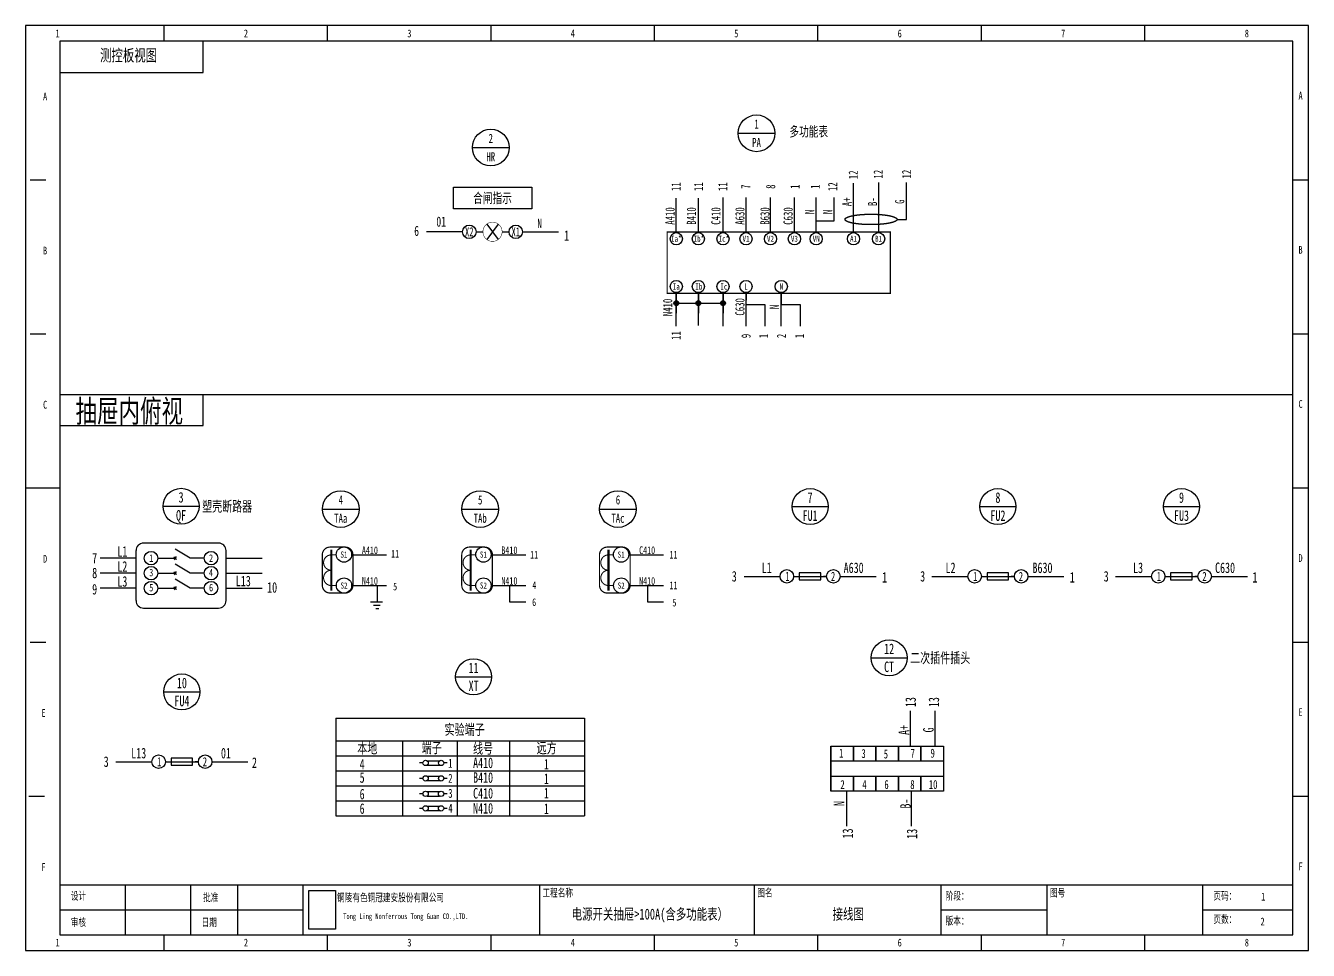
# Model space of a CAD drawing. Header units: millimetres. Extents: x 401220 to 2750366, y -101310 to 943175.
# Drawn here: x 1178326 to 1242521, y 121731 to 168007 of the extents above; entities that cross this region are included whole.
import ezdxf
from ezdxf.enums import TextEntityAlignment as Align

# ---------------------------------------------------------------- set-up
doc = ezdxf.new("R2010")
doc.units = ezdxf.units.MM
doc.linetypes.add('事故照明', pattern=[800, 600, 0, -200, 0])
doc.styles.add('IDQSTYLE', font='NSimSun.ttf', dxfattribs={"width": 0.7})

msp = doc.modelspace()

# ---------------------------------------------------------------- hatches: boundary and pattern name
h = msp.add_hatch(color=256)
h.dxf.hatch_style = 1
h.paths.add_polyline_path([(1210890.3, 154239.7), (1210890.3, 153999.6, 0.4142136), (1211010.3, 154119.6, 0.4142136)])
h.paths.add_polyline_path([(1210890.3, 154239.7, 0.4142136), (1210770.3, 154119.6, 0.4142136), (1210890.3, 153999.6)])
h = msp.add_hatch(color=256)
h.dxf.hatch_style = 1
h.paths.add_polyline_path([(1212112.6, 154119.6, 0.4142136), (1211992.6, 154239.7), (1211992.6, 153999.6, 0.4142136)])
h.paths.add_polyline_path([(1211992.6, 154239.7, 0.4142136), (1211872.5, 154119.6, 0.4142136), (1211992.6, 153999.6)])
h = msp.add_hatch(color=256)
h.dxf.hatch_style = 1
h.paths.add_polyline_path([(1213346.7, 154119.6, 0.4142136), (1213226.6, 154239.7), (1213226.6, 153999.6, 0.4142136)])
h.paths.add_polyline_path([(1213226.6, 154239.7, 0.4142136), (1213106.6, 154119.6, 0.4142136), (1213226.6, 153999.6)])

# ---------------------------------------------------------------- linework, layer by layer
at = {"ltscale": 4}
for p, q in [((1185260.1, 167228.2), (1185260.1, 168007.2)), ((1193440.2, 167228.2), (1193440.2, 168007.2)), ((1201620.4, 167228.2), (1201620.4, 168007.2)), ((1209800.5, 167228.2), (1209800.5, 168007.2)), ((1217980.6, 167228.2), (1217980.6, 168007.2)), ((1226160.7, 167228.2), (1226160.7, 168007.2)), ((1234340.9, 167228.2), (1234340.9, 168007.2)), ((1187207.8, 165670.1), (1187207.8, 167228.2)), ((1180040.4, 165670.1), (1187207.8, 165670.1)), ((1178560.2, 160294.5), (1179339.3, 160294.5)), ((1241741.9, 160294.5), (1242521, 160294.5)), ((1178560.2, 152581.9), (1179339.3, 152581.9)), ((1241741.9, 152581.9), (1242521, 152581.9)), ((1187205.5, 147990.8), (1187205.5, 149548.9)), ((1180038.2, 147990.8), (1187205.5, 147990.8)), ((1178326.5, 144869.2), (1180040.4, 144869.2)), ((1241741.9, 144869.2), (1242521, 144869.2)), ((1178560.2, 137156.5), (1179339.3, 137156.5)), ((1241741.9, 137156.5), (1242521, 137156.5)), ((1198209, 131107.7), (1198032, 131107.7)), ((1199430, 131107.8), (1199253, 131107.8)), ((1198208.6, 130335.7), (1198031.7, 130335.7)), ((1199429.6, 130335.8), (1199252.7, 130335.8)), ((1178482.3, 129443.8), (1179261.4, 129443.8)), ((1198208.3, 129563.7), (1198031.3, 129563.7)), ((1199429.3, 129563.8), (1199252.3, 129563.8)), ((1241741.9, 129443.8), (1242521, 129443.8)), ((1198208.3, 128837.6), (1198031.3, 128837.6)), ((1199429.3, 128837.7), (1199252.3, 128837.7)), ((1180040.4, 125003.2), (1241741.9, 125003.2)), ((1183312.5, 125003.2), (1183312.5, 122510.2)), ((1186584.5, 125003.2), (1186584.5, 122510.2)), ((1188921.7, 125003.2), (1188921.7, 122510.2)), ((1192193.7, 125003.2), (1192193.7, 122510.2)), ((1204035.4, 125003.2), (1204035.4, 122510.2)), ((1214786.5, 125003.2), (1214786.5, 122510.2)), ((1224135.2, 125003.2), (1224135.2, 122510.2)), ((1229432.8, 125003.2), (1229432.8, 122510.2)), ((1237223.4, 125003.2), (1237223.4, 122510.2)), ((1180040.4, 123756.7), (1192193.7, 123756.7)), ((1224135.2, 123756.7), (1229432.8, 123756.7)), ((1237223.4, 123756.7), (1241741.9, 123756.7)), ((1185260.1, 121731.1), (1185260.1, 122510.2)), ((1193440.2, 121731.1), (1193440.2, 122510.2)), ((1201620.4, 121731.1), (1201620.4, 122510.2)), ((1209800.5, 121731.1), (1209800.5, 122510.2)), ((1217980.6, 121731.1), (1217980.6, 122510.2)), ((1226160.7, 121731.1), (1226160.7, 122510.2)), ((1234340.9, 121731.1), (1234340.9, 122510.2))]:
    msp.add_line(p, q, dxfattribs=at)
for p, q in [((1213984.7, 162620), (1215823.1, 162620)), ((1200684.3, 161905.2), (1202522.8, 161905.2)), ((1199731.3, 159917), (1203654.7, 159917)), ((1199731.3, 158847.9), (1199731.3, 159917)), ((1203654.7, 159917), (1203654.7, 158847.9)), ((1219759.6, 158632.5), (1219759.6, 160118)), ((1221027.6, 158670.8), (1221027.6, 160156.3)), ((1222403.3, 158310.4), (1222403.3, 160156.3)), ((1210890.3, 157894.9), (1210890.3, 159380.4)), ((1211992.6, 157894.9), (1211992.6, 159380.4)), ((1213226.6, 157925.5), (1213226.6, 159411)), ((1214378.4, 157925.5), (1214378.4, 159411)), ((1215602, 157925.5), (1215602, 159411)), ((1216800.1, 157925.5), (1216800.1, 159411)), ((1217889.8, 157925.5), (1217889.8, 159411)), ((1218783.5, 158239.1), (1218783.5, 159411)), ((1221027.6, 157719.1), (1221027.6, 159204.6)), ((1203654.7, 158847.9), (1199731.3, 158847.9)), ((1210890.3, 157680.8), (1210890.3, 159166.3)), ((1211992.6, 157680.8), (1211992.6, 159166.3)), ((1211992.6, 157680.8), (1211992.6, 158674.9)), ((1213226.6, 157711.4), (1213226.6, 159196.9)), ((1213226.6, 157711.4), (1213226.6, 158705.5)), ((1213226.6, 157680.8), (1213226.6, 158674.9)), ((1214378.4, 157711.4), (1214378.4, 159196.9)), ((1214378.4, 157711.4), (1214378.4, 158705.5)), ((1214378.4, 157680.8), (1214378.4, 158674.9)), ((1215602, 157711.4), (1215602, 159196.9)), ((1215602, 157711.4), (1215602, 158705.5)), ((1215602, 157680.8), (1215602, 158674.9)), ((1216800.1, 157711.4), (1216800.1, 159196.9)), ((1216800.1, 157711.4), (1216800.1, 158705.5)), ((1216800.1, 157680.8), (1216800.1, 158674.9)), ((1217889.8, 157680.8), (1217889.8, 159166.3)), ((1217889.8, 157680.8), (1217889.8, 158674.9)), ((1219759.6, 157680.8), (1219759.6, 159166.3)), ((1219759.6, 157680.8), (1219759.6, 158674.9)), ((1221027.6, 157719.1), (1221027.6, 158713.2)), ((1201403.1, 158076), (1201979.8, 157307.1)), ((1217889.8, 157680.8), (1217889.8, 158239.1)), ((1217889.8, 158239.1), (1218783.5, 158239.1)), ((1219759.6, 157702.2), (1219759.6, 158260.6)), ((1221027.6, 157688.4), (1221027.6, 158246.8)), ((1221938.6, 158310.4), (1222403.3, 158310.4)), ((1200191.1, 157691.6), (1198388.9, 157691.6)), ((1200865.5, 157691.6), (1201090.7, 157691.6)), ((1201090.7, 157691.6), (1201210.9, 157691.6)), ((1202172.1, 157691.6), (1202292.2, 157691.6)), ((1202292.2, 157691.6), (1202517.5, 157691.6)), ((1203194.8, 157691.6), (1204997, 157691.6)), ((1210890.3, 154616.7), (1210890.3, 153622.6)), ((1210890.3, 153131.2), (1210890.3, 154616.7)), ((1210890.3, 152971.4), (1210890.3, 154456.9)), ((1210890.3, 154119.6), (1213226.6, 154119.6)), ((1211992.6, 153161.9), (1211992.6, 154647.3)), ((1211992.6, 154616.7), (1211992.6, 153622.6)), ((1211992.6, 153002.1), (1211992.6, 154487.6)), ((1213226.6, 154616.7), (1213226.6, 153622.6)), ((1213226.6, 153131.2), (1213226.6, 154616.7)), ((1213226.6, 152971.4), (1213226.6, 154456.9)), ((1214378.4, 154616.7), (1214378.4, 154276.3)), ((1214378.4, 153131.2), (1214378.4, 154616.7)), ((1214378.4, 152971.4), (1214378.4, 154456.9)), ((1216144.4, 154616.7), (1216144.4, 154058.4)), ((1216144.4, 153131.2), (1216144.4, 154616.7)), ((1216144.4, 152971.4), (1216144.4, 154456.9)), ((1214378.4, 154058.4), (1215314.2, 154058.4)), ((1215314.2, 154058.4), (1215314.2, 152971.4)), ((1216144.4, 154058.4), (1217080.3, 154058.4)), ((1217080.3, 154058.4), (1217080.3, 152971.4)), ((1180040.4, 149548.9), (1241741.9, 149548.9)), ((1185202.8, 143952.5), (1187005, 143952.5)), ((1193177.5, 143816.4), (1195015.9, 143816.4)), ((1200156.1, 143816.4), (1201994.6, 143816.4)), ((1207050.5, 143816.4), (1208888.9, 143816.4)), ((1216683.6, 143938.6), (1218485.8, 143938.6)), ((1226083.5, 143938.6), (1227885.7, 143938.6)), ((1235271.3, 143938.6), (1237073.5, 143938.6)), ((1187981.2, 142110.8), (1184226.6, 142110.8)), ((1183851.1, 141359.8), (1182048.9, 141359.8)), ((1183851.1, 139237.4), (1183851.1, 141735.3)), ((1184939.9, 141359.8), (1185806.1, 141359.8)), ((1185869.7, 141292.7), (1185742.5, 141426.9)), ((1185857.3, 141437), (1185756.5, 141278.6)), ((1186557, 141359.8), (1185806.1, 141810.4)), ((1187267.8, 141359.8), (1186557, 141359.8)), ((1188356.6, 139237.4), (1188356.6, 141735.3)), ((1188356.6, 141362.3), (1190158.9, 141362.3)), ((1194643.1, 141525.6), (1195637.3, 141525.6)), ((1195073.8, 141525.6), (1196067.9, 141525.6)), ((1195107.5, 141525.6), (1196101.6, 141525.6)), ((1195383.7, 141525.6), (1196377.8, 141525.6)), ((1201621.8, 141525.6), (1202615.9, 141525.6)), ((1202052.4, 141525.6), (1203046.5, 141525.6)), ((1202086.1, 141525.6), (1203080.2, 141525.6)), ((1202362.3, 141525.6), (1203356.4, 141525.6)), ((1208516.2, 141525.6), (1209510.3, 141525.6)), ((1208946.8, 141525.6), (1209940.9, 141525.6)), ((1208980.5, 141525.6), (1209974.6, 141525.6)), ((1209256.7, 141525.6), (1210250.8, 141525.6)), ((1183851.1, 140608.9), (1182048.9, 140608.9)), ((1184939.9, 140608.9), (1185806.1, 140608.9)), ((1185868.9, 140543.8), (1185741.7, 140678)), ((1185856.5, 140688.1), (1185755.7, 140529.7)), ((1186556.2, 140610.9), (1185805.3, 141061.5)), ((1187267.8, 140608.9), (1186557, 140608.9)), ((1188356.6, 140611.4), (1190158.9, 140611.4)), ((1217041.1, 140627), (1217041.1, 140266.5)), ((1218122.5, 140627), (1217041.1, 140627)), ((1218122.5, 140266.5), (1218122.5, 140627)), ((1226441, 140627), (1226441, 140266.5)), ((1227522.4, 140627), (1226441, 140627)), ((1227522.4, 140266.5), (1227522.4, 140627)), ((1235628.9, 140627), (1235628.9, 140266.5)), ((1236710.2, 140627), (1235628.9, 140627)), ((1236710.2, 140266.5), (1236710.2, 140627)), ((1186557, 139860), (1185806.1, 140310.6)), ((1194643.1, 139987.4), (1195637.3, 139987.4)), ((1195073.8, 139987.4), (1196067.9, 139987.4)), ((1195107.5, 139987.4), (1196101.6, 139987.4)), ((1195383.7, 139987.4), (1196377.8, 139987.4)), ((1195914.4, 139987.4), (1195914.4, 139166.6)), ((1201621.8, 139987.4), (1202615.9, 139987.4)), ((1202052.4, 139987.4), (1203046.5, 139987.4)), ((1202086.1, 139987.4), (1203080.2, 139987.4)), ((1202362.3, 139987.4), (1203356.4, 139987.4)), ((1202549.5, 139987.4), (1202549.5, 139166.6)), ((1208516.2, 139987.4), (1209510.3, 139987.4)), ((1208946.8, 139987.4), (1209940.9, 139987.4)), ((1208980.5, 139987.4), (1209974.6, 139987.4)), ((1209256.7, 139987.4), (1210250.8, 139987.4)), ((1209443.9, 139987.4), (1209443.9, 139166.6)), ((1216083.6, 140426.4), (1214281.4, 140426.4)), ((1216793.2, 140446.8), (1216758.4, 140446.8)), ((1216793.2, 140446.8), (1217041.1, 140446.8)), ((1217041.1, 140446.8), (1218122.5, 140446.8)), ((1217041.1, 140266.5), (1218122.5, 140266.5)), ((1218122.5, 140446.8), (1218383, 140446.8)), ((1218410.4, 140446.8), (1218249.5, 140446.8)), ((1219085.8, 140447.4), (1220888, 140447.4)), ((1225483.5, 140426.4), (1223681.3, 140426.4)), ((1226193, 140446.8), (1226158.3, 140446.8)), ((1226193, 140446.8), (1226441, 140446.8)), ((1226441, 140446.8), (1227522.4, 140446.8)), ((1226441, 140266.5), (1227522.4, 140266.5)), ((1227522.4, 140446.8), (1227782.9, 140446.8)), ((1227810.3, 140446.8), (1227649.4, 140446.8)), ((1228485.7, 140447.4), (1230287.9, 140447.4)), ((1234671.3, 140426.4), (1232869.1, 140426.4)), ((1235380.9, 140446.8), (1235346.1, 140446.8)), ((1235380.9, 140446.8), (1235628.9, 140446.8)), ((1235628.9, 140446.8), (1236710.2, 140446.8)), ((1235628.9, 140266.5), (1236710.2, 140266.5)), ((1236710.2, 140446.8), (1236970.7, 140446.8)), ((1236998.2, 140446.8), (1236837.2, 140446.8)), ((1237673.5, 140447.4), (1239475.7, 140447.4)), ((1183851.1, 139858), (1182048.9, 139858)), ((1184939.9, 139858), (1185806.1, 139858)), ((1185869.7, 139792.9), (1185742.5, 139927.1)), ((1185857.3, 139937.2), (1185756.5, 139778.8)), ((1187267.8, 139858), (1186557, 139858)), ((1188356.6, 139860.4), (1190158.9, 139860.4)), ((1184226.6, 138861.9), (1187981.2, 138861.9)), ((1195591.3, 139166.6), (1196185.8, 139166.6)), ((1195736.7, 139003.2), (1196075.4, 139003.2)), ((1195849.4, 138835.2), (1195996.4, 138835.2)), ((1202549.5, 139166.6), (1203356.4, 139166.6)), ((1209443.9, 139166.6), (1210250.8, 139166.6)), ((1220638.4, 136371.1), (1222440.6, 136371.1)), ((1199844.2, 135415.3), (1201646.5, 135415.3)), ((1185245.3, 134663), (1187047.6, 134663)), ((1222608.4, 131951.3), (1222608.4, 133710.8)), ((1223836.8, 131951.3), (1223836.8, 133710.8)), ((1193857.7, 133345.4), (1193857.7, 132219)), ((1193857.7, 133345.4), (1205872.5, 133345.4)), ((1194288.3, 133345.4), (1206303.1, 133345.4)), ((1206303.1, 133345.4), (1206303.1, 132219)), ((1193857.7, 132219), (1206303.1, 132219)), ((1193857.7, 132219), (1193857.7, 131468.1)), ((1197179.7, 132219), (1197179.7, 131468.1)), ((1199920.2, 132219), (1199920.2, 131468.1)), ((1202549.7, 132219), (1202549.7, 131468.1)), ((1206303.1, 132219), (1206303.1, 131468.1)), ((1218625.7, 131951.3), (1219376.6, 131951.3)), ((1218625.7, 131200.3), (1218625.7, 131951.3)), ((1218625.7, 131951.3), (1218625.7, 129698.5)), ((1218625.7, 131951.3), (1219376.6, 131951.3)), ((1218625.7, 131200.3), (1218625.7, 131951.3)), ((1218625.7, 131951.3), (1218625.7, 129698.5)), ((1219376.6, 131951.3), (1220127.5, 131951.3)), ((1219376.6, 131951.3), (1220127.5, 131951.3)), ((1220127.5, 131951.3), (1220878.4, 131951.3)), ((1220127.5, 131951.3), (1220878.4, 131951.3)), ((1220878.4, 131951.3), (1221629.4, 131951.3)), ((1220878.4, 131951.3), (1221629.4, 131951.3)), ((1221629.4, 131951.3), (1222380.3, 131951.3)), ((1221629.4, 131951.3), (1222380.3, 131951.3)), ((1222380.3, 131951.3), (1223131.2, 131951.3)), ((1222380.3, 131951.3), (1223131.2, 131951.3)), ((1223131.2, 131951.3), (1223882.1, 131951.3)), ((1223131.2, 131951.3), (1223882.1, 131951.3)), ((1184645.4, 131150.8), (1182843.1, 131150.8)), ((1185354.9, 131171.2), (1185320.1, 131171.2)), ((1185354.9, 131171.2), (1185602.9, 131171.2)), ((1185602.9, 131351.5), (1185602.9, 130991)), ((1186684.2, 131351.5), (1185602.9, 131351.5)), ((1185602.9, 131171.2), (1186684.2, 131171.2)), ((1185602.9, 130991), (1186684.2, 130991)), ((1186684.2, 130991), (1186684.2, 131351.5)), ((1186684.2, 131171.2), (1186944.8, 131171.2)), ((1186972.2, 131171.2), (1186811.2, 131171.2)), ((1187647.5, 131171.9), (1189449.8, 131171.9)), ((1193857.7, 131468.1), (1193857.7, 130717.2)), ((1193857.7, 131468.1), (1193857.7, 130717.2)), ((1193857.7, 131468.1), (1205872.5, 131468.1)), ((1194288.3, 131468.1), (1206303.1, 131468.1)), ((1197179.7, 131468.1), (1197179.7, 130717.2)), ((1198416.8, 131218.3), (1199044.7, 131218.1)), ((1198418.2, 130998.1), (1199044.6, 130997.8)), ((1199920.2, 131468.1), (1199920.2, 130717.2)), ((1202548.5, 131468.1), (1202548.5, 130717.2)), ((1206303.1, 131468.1), (1206303.1, 130717.2)), ((1206303.1, 131468.1), (1206303.1, 130717.2)), ((1219376.6, 131200.3), (1218625.7, 131200.3)), ((1219376.6, 131200.3), (1218625.7, 131200.3)), ((1220127.5, 131200.3), (1219376.6, 131200.3)), ((1220127.5, 131200.3), (1219376.6, 131200.3)), ((1220878.4, 131200.3), (1220127.5, 131200.3)), ((1220878.4, 131200.3), (1220127.5, 131200.3)), ((1221629.4, 131200.3), (1220878.4, 131200.3)), ((1221629.4, 131200.3), (1220878.4, 131200.3)), ((1222380.3, 131200.3), (1221629.4, 131200.3)), ((1222380.3, 131200.3), (1221629.4, 131200.3)), ((1223131.2, 131200.3), (1222380.3, 131200.3)), ((1223131.2, 131200.3), (1222380.3, 131200.3)), ((1223882.1, 131200.3), (1223131.2, 131200.3)), ((1223882.1, 131200.3), (1223131.2, 131200.3)), ((1193857.7, 130717.2), (1193857.7, 129966.2)), ((1193857.7, 130717.2), (1193857.7, 129966.2)), ((1193857.7, 130717.2), (1205872.5, 130717.2)), ((1194288.3, 130717.2), (1206303.1, 130717.2)), ((1197179.7, 130717.2), (1197179.7, 129966.2)), ((1198416.4, 130446.3), (1199044.4, 130446.1)), ((1199920.2, 130717.2), (1199920.2, 129966.2)), ((1202548.5, 130717.2), (1202548.5, 129966.2)), ((1206303.1, 130717.2), (1206303.1, 129966.2)), ((1206303.1, 130717.2), (1206303.1, 129966.2)), ((1218625.7, 130449.4), (1219376.6, 130449.4)), ((1218625.7, 129698.5), (1218625.7, 130449.4)), ((1218625.7, 130449.4), (1219376.6, 130449.4)), ((1218625.7, 129698.5), (1218625.7, 130449.4)), ((1218625.7, 130449.4), (1219376.6, 130449.4)), ((1218625.7, 129698.5), (1218625.7, 130449.4)), ((1218625.7, 130449.4), (1219376.6, 130449.4)), ((1218625.7, 129698.5), (1218625.7, 130449.4)), ((1219376.6, 130449.4), (1220127.5, 130449.4)), ((1219376.6, 130449.4), (1220127.5, 130449.4)), ((1219376.6, 130449.4), (1220127.5, 130449.4)), ((1219376.6, 130449.4), (1220127.5, 130449.4)), ((1220127.5, 130449.4), (1220878.4, 130449.4)), ((1220127.5, 130449.4), (1220878.4, 130449.4)), ((1220127.5, 130449.4), (1220878.4, 130449.4)), ((1220127.5, 130449.4), (1220878.4, 130449.4)), ((1220878.4, 130449.4), (1221629.4, 130449.4)), ((1220878.4, 130449.4), (1221629.4, 130449.4)), ((1220878.4, 130449.4), (1221629.4, 130449.4)), ((1220878.4, 130449.4), (1221629.4, 130449.4)), ((1221629.4, 130449.4), (1222380.3, 130449.4)), ((1221629.4, 130449.4), (1222380.3, 130449.4)), ((1221629.4, 130449.4), (1222380.3, 130449.4)), ((1221629.4, 130449.4), (1222380.3, 130449.4)), ((1222380.3, 130449.4), (1223131.2, 130449.4)), ((1222380.3, 130449.4), (1223131.2, 130449.4)), ((1222380.3, 130449.4), (1223131.2, 130449.4)), ((1222380.3, 130449.4), (1223131.2, 130449.4)), ((1223131.2, 130449.4), (1223882.1, 130449.4)), ((1223131.2, 130449.4), (1223882.1, 130449.4)), ((1223131.2, 130449.4), (1223882.1, 130449.4)), ((1223131.2, 130449.4), (1223882.1, 130449.4)), ((1193857.7, 129966.2), (1193857.7, 129215.3)), ((1193857.7, 129966.2), (1193857.7, 129215.3)), ((1193857.7, 129966.2), (1205872.5, 129966.2)), ((1194288.3, 129966.2), (1206303.1, 129966.2)), ((1197179.7, 129966.2), (1197179.7, 129215.3)), ((1198416.1, 129674.3), (1199044, 129674.1)), ((1198417.8, 130226.1), (1199044.3, 130225.8)), ((1199920.2, 129966.2), (1199920.2, 129215.3)), ((1202548.5, 129966.2), (1202548.5, 129215.3)), ((1206303.1, 129966.2), (1206303.1, 129215.3)), ((1206303.1, 129966.2), (1206303.1, 129215.3)), ((1219376.6, 129698.5), (1218625.7, 129698.5)), ((1219376.6, 129698.5), (1218625.7, 129698.5)), ((1219376.6, 129698.5), (1218625.7, 129698.5)), ((1219376.6, 129698.5), (1218625.7, 129698.5)), ((1220127.5, 129698.5), (1219376.6, 129698.5)), ((1220127.5, 129698.5), (1219376.6, 129698.5)), ((1220127.5, 129698.5), (1219376.6, 129698.5)), ((1220127.5, 129698.5), (1219376.6, 129698.5)), ((1219426.8, 127938.9), (1219426.8, 129698.5)), ((1220878.4, 129698.5), (1220127.5, 129698.5)), ((1220878.4, 129698.5), (1220127.5, 129698.5)), ((1220878.4, 129698.5), (1220127.5, 129698.5)), ((1220878.4, 129698.5), (1220127.5, 129698.5)), ((1221629.4, 129698.5), (1220878.4, 129698.5)), ((1221629.4, 129698.5), (1220878.4, 129698.5)), ((1221629.4, 129698.5), (1220878.4, 129698.5)), ((1221629.4, 129698.5), (1220878.4, 129698.5)), ((1222380.3, 129698.5), (1221629.4, 129698.5)), ((1222380.3, 129698.5), (1221629.4, 129698.5)), ((1222380.3, 129698.5), (1221629.4, 129698.5)), ((1222380.3, 129698.5), (1221629.4, 129698.5)), ((1222666.5, 127938.9), (1222666.5, 129698.5)), ((1223675.2, 129698.5), (1222924.2, 129698.5)), ((1223675.2, 129698.5), (1222924.2, 129698.5)), ((1223675.2, 129698.5), (1222924.2, 129698.5)), ((1223675.2, 129698.5), (1222924.2, 129698.5)), ((1193857.7, 129590.8), (1193857.7, 128464.4)), ((1193857.7, 129215.3), (1193857.7, 128464.4)), ((1193857.7, 129215.3), (1193857.7, 128464.4)), ((1193857.7, 129215.3), (1205872.5, 129215.3)), ((1193857.7, 129215.3), (1193857.7, 128464.4)), ((1193857.7, 129215.3), (1193857.7, 128464.4)), ((1194288.3, 129215.3), (1206303.1, 129215.3)), ((1197179.7, 129215.3), (1197179.7, 128464.4)), ((1198417.5, 129454), (1199043.9, 129453.8)), ((1199920.2, 129215.3), (1199920.2, 128464.4)), ((1202548.5, 129215.3), (1202548.5, 128464.4)), ((1206303.1, 129590.8), (1206303.1, 128464.4)), ((1206303.1, 129215.3), (1206303.1, 128464.4)), ((1206303.1, 129215.3), (1206303.1, 128464.4)), ((1206303.1, 129215.3), (1206303.1, 128464.4)), ((1206303.1, 129215.3), (1206303.1, 128464.4)), ((1193857.7, 128464.4), (1205872.5, 128464.4)), ((1194288.3, 128464.4), (1206303.1, 128464.4)), ((1198416.1, 128948.2), (1199044, 128948)), ((1198417.5, 128728), (1199043.9, 128727.7))]:
    msp.add_line(p, q)
for points in [[(1178326.5, 121731.1), (1242521, 121731.1), (1242521, 168007.2), (1178326.5, 168007.2)], [(1180040.4, 122510.2), (1241741.9, 122510.2), (1241741.9, 167228.2), (1180040.4, 167228.2)]]:
    msp.add_lwpolyline(points, close=True, dxfattribs=at)
for points, const_width in [([(1201210.9, 157691.6, 1), (1202172.1, 157691.6, 1)], 24), ([(1193556.9, 139613.6), (1194323, 139613.6, 0.4142136), (1194706, 139996.6), (1194706, 141528.7, 0.4142136), (1194323, 141911.7), (1193556.9, 141911.7, 0.4142136), (1193173.9, 141528.7), (1193173.9, 139996.6, 0.4142136)], 61.3), ([(1200535.6, 139613.6), (1201301.6, 139613.6, 0.4142136), (1201684.6, 139996.6), (1201684.6, 141528.7, 0.4142136), (1201301.6, 141911.7), (1200535.6, 141911.7, 0.4142136), (1200152.6, 141528.7), (1200152.6, 139996.6, 0.4142136)], 61.3), ([(1207429.9, 139613.6), (1208196, 139613.6, 0.4142136), (1208579, 139996.6), (1208579, 141528.7, 0.4142136), (1208196, 141911.7), (1207429.9, 141911.7, 0.4142136), (1207046.9, 141528.7), (1207046.9, 139996.6, 0.4142136)], 61.3)]:
    msp.add_lwpolyline(points, format="xyb", close=True, dxfattribs=dict(const_width=const_width))
msp.add_lwpolyline([(1201979.8, 158076), (1201403.1, 157307.1)])
msp.add_lwpolyline([(1210430.7, 157680.8, 61.3, 61.3, 0), (1210430.7, 154616.7, 61.3, 61.3, 0), (1221599.7, 154616.7, 61.3, 61.3, 0), (1221599.7, 157680.8, 61.3, 61.3, 0)], format="xyseb", close=True)
at = {"color": 7, "const_width": 53.6}
for points in [[(1193620.3, 140755, -1), (1193620.3, 141521), (1193875.6, 141521)], [(1200598.9, 140755, -1), (1200598.9, 141521), (1200854.2, 141521)], [(1207493.3, 140755, -1), (1207493.3, 141521), (1207748.6, 141521)], [(1193875.6, 139989), (1193620.3, 139989, -1), (1193620.3, 140755, -2.4142136)], [(1200854.2, 139989), (1200598.9, 139989, -1), (1200598.9, 140755, -2.4142136)], [(1207748.6, 139989), (1207493.3, 139989, -1), (1207493.3, 140755, -2.4142136)]]:
    msp.add_lwpolyline(points, format="xyb", dxfattribs=at)
at = {"color": 7, "const_width": 107.2}
for points in [[(1193620.3, 139733.6), (1193620.3, 141776.3)], [(1200598.9, 139733.6), (1200598.9, 141776.3)], [(1207493.3, 139733.6), (1207493.3, 141776.3)]]:
    msp.add_lwpolyline(points, dxfattribs=at)
for points in [[(1218625.7, 131951.3), (1219752.1, 131951.3), (1219752.1, 131200.3), (1218625.7, 131200.3)], [(1218625.7, 131951.3), (1219752.1, 131951.3), (1219752.1, 131200.3), (1218625.7, 131200.3)], [(1218625.7, 131951.3), (1224257.6, 131951.3), (1224257.6, 129698.5), (1218625.7, 129698.5)], [(1219752.1, 131951.3), (1220878.4, 131951.3), (1220878.4, 131200.3), (1219752.1, 131200.3)], [(1219752.1, 131951.3), (1220878.4, 131951.3), (1220878.4, 131200.3), (1219752.1, 131200.3)], [(1220878.4, 131951.3), (1222004.8, 131951.3), (1222004.8, 131200.3), (1220878.4, 131200.3)], [(1220878.4, 131951.3), (1222004.8, 131951.3), (1222004.8, 131200.3), (1220878.4, 131200.3)], [(1222004.8, 131951.3), (1223131.2, 131951.3), (1223131.2, 131200.3), (1222004.8, 131200.3)], [(1222004.8, 131951.3), (1223131.2, 131951.3), (1223131.2, 131200.3), (1222004.8, 131200.3)], [(1223131.2, 131951.3), (1224257.6, 131951.3), (1224257.6, 131200.3), (1223131.2, 131200.3)], [(1223131.2, 131951.3), (1224257.6, 131951.3), (1224257.6, 131200.3), (1223131.2, 131200.3)], [(1218625.7, 130449.4), (1219752.1, 130449.4), (1219752.1, 129698.5), (1218625.7, 129698.5)], [(1218625.7, 130449.4), (1219752.1, 130449.4), (1219752.1, 129698.5), (1218625.7, 129698.5)], [(1219752.1, 130449.4), (1220878.4, 130449.4), (1220878.4, 129698.5), (1219752.1, 129698.5)], [(1219752.1, 130449.4), (1220878.4, 130449.4), (1220878.4, 129698.5), (1219752.1, 129698.5)], [(1220878.4, 130449.4), (1222004.8, 130449.4), (1222004.8, 129698.5), (1220878.4, 129698.5)], [(1220878.4, 130449.4), (1222004.8, 130449.4), (1222004.8, 129698.5), (1220878.4, 129698.5)], [(1222004.8, 130449.4), (1223131.2, 130449.4), (1223131.2, 129698.5), (1222004.8, 129698.5)], [(1222004.8, 130449.4), (1223131.2, 130449.4), (1223131.2, 129698.5), (1222004.8, 129698.5)], [(1223131.2, 130449.4), (1224257.6, 130449.4), (1224257.6, 129698.5), (1223131.2, 129698.5)], [(1223131.2, 130449.4), (1224257.6, 130449.4), (1224257.6, 129698.5), (1223131.2, 129698.5)], [(1192498.6, 124720), (1193828.1, 124720), (1193828.1, 122792.7), (1192498.6, 122792.7)]]:
    msp.add_lwpolyline(points, close=True)
for centre, radius in [((1214903.9, 162620), 919.2), ((1201603.5, 161905.2), 919.2), ((1200527.6, 157691.6), 337.9), ((1202855.4, 157691.6), 337.9), ((1210890.3, 157343.7), 306.4), ((1211992.6, 157343.7), 306.4), ((1213226.6, 157343.7), 306.4), ((1214378.4, 157343.7), 306.4), ((1215602, 157343.7), 306.4), ((1216800.1, 157343.7), 306.4), ((1217889.8, 157343.7), 306.4), ((1219759.6, 157343.7), 306.4), ((1221012.3, 157343.7), 306.4), ((1210890.3, 154953.8), 306.4), ((1211992.6, 154953.8), 306.4), ((1213226.6, 154953.8), 306.4), ((1214378.4, 154953.8), 306.4), ((1216144.4, 154953.8), 306.4), ((1210890.3, 154119.6), 120), ((1211992.6, 154119.6), 120), ((1213226.6, 154119.6), 120), ((1186103.9, 143952.5), 901.1), ((1194096.7, 143816.4), 919.2), ((1201075.4, 143816.4), 919.2), ((1207969.7, 143816.4), 919.2), ((1217584.7, 143938.6), 901.1), ((1226984.6, 143938.6), 901.1), ((1236172.4, 143938.6), 901.1), ((1194256.7, 141537.6), 383), ((1201235.3, 141537.6), 383), ((1208129.7, 141537.6), 383), ((1184602, 141359.8), 337.9), ((1187605.7, 141359.8), 337.9), ((1184602, 140608.9), 337.9), ((1187605.7, 140608.9), 337.9), ((1216420.5, 140446.8), 337.9), ((1218748.4, 140446.8), 337.9), ((1225820.4, 140446.8), 337.9), ((1228148.2, 140446.8), 337.9), ((1235008.2, 140446.8), 337.9), ((1237336.1, 140446.8), 337.9), ((1184602, 139858), 337.9), ((1187605.7, 139858), 337.9), ((1194259.3, 139989), 383), ((1201237.9, 139989), 383), ((1208132.3, 139989), 383), ((1221539.5, 136371.1), 901.1), ((1200745.4, 135415.3), 901.1), ((1186146.5, 134663), 901.1), ((1184982.2, 131171.2), 337.9), ((1187310.1, 131171.2), 337.9)]:
    msp.add_circle(centre, radius)
at = {"ltscale": 4}
for centre in [(1198342.3, 131107.7), (1199119.7, 131107.8), (1198342, 130335.7), (1199119.3, 130335.8), (1198341.6, 129563.7), (1199119, 129563.8), (1198341.6, 128837.6), (1199119, 128837.7)]:
    msp.add_circle(centre, 133.3, dxfattribs=at)
for centre, start, end in [((1184226.6, 141735.3), 90, 180), ((1187981.2, 141735.3), 0, 90), ((1184226.6, 139237.4), 180, 270), ((1187981.2, 139237.4), 270, 0)]:
    msp.add_arc(centre, 375.5, start, end)
at = {"linetype": '事故照明'}
msp.add_ellipse((1220635.5, 158310.4), major_axis=(1303.1, 0), ratio=0.2014135, dxfattribs=at)
msp.add_point((1201691.5, 157691.6))

# ---------------------------------------------------------------- texts
at = {"style": 'IDQSTYLE', "width": 0.7}
for s, p in [('1', (1179923.6, 167306.1)), ('2', (1189350.2, 167306.1)), ('3', (1197530.3, 167306.1)), ('4', (1205710.4, 167306.1)), ('5', (1213890.5, 167306.1)), ('6', (1222070.7, 167306.1)), ('7', (1230250.8, 167306.1)), ('8', (1239443.7, 167306.1)), ('A', (1179300.3, 164150.9)), ('A', (1242131.4, 164189.8)), ('B', (1179300.3, 156438.2)), ('B', (1242131.4, 156477.2)), ('C', (1179300.3, 148725.5)), ('C', (1242131.4, 148764.5)), ('D', (1179300.3, 141012.8)), ('D', (1242131.4, 141051.8)), ('E', (1179222.4, 133300.1)), ('E', (1242131.4, 133339.1)), ('F', (1179222.4, 125587.5)), ('F', (1242131.4, 125626.4)), ('1', (1179923.6, 121809)), ('2', (1189350.2, 121809)), ('3', (1197530.3, 121809)), ('4', (1205710.4, 121809)), ('5', (1213890.5, 121809)), ('6', (1222070.7, 121809)), ('7', (1230250.8, 121809)), ('8', (1239443.7, 121809))]:
    msp.add_text(s, height=390.3, dxfattribs=at).set_placement(p, align=Align.BOTTOM_CENTER)
for s, height, p in [('测控板视图', 597.49, (1183477.6, 166536.6)), ('抽屉内俯视 ', 1126.38, (1183782.5, 148742)), ('1', 450.6, (1219143.8, 131600.1)), ('3', 450.6, (1220261.5, 131578.1)), ('5', 450.6, (1221379, 131556.2)), ('7', 450.6, (1222723.9, 131592.8)), ('9', 450.6, (1223718.9, 131592.8)), ('2', 450.6, (1219208.1, 130026.7)), ('4', 450.6, (1220305, 130026.7)), ('6', 450.6, (1221410.6, 130026.7)), ('8', 450.6, (1222705.5, 130026.7)), ('10', 450.55, (1223742.2, 130026.7))]:
    msp.add_text(s, height=height, dxfattribs=at).set_placement(p, align=Align.MIDDLE)
for s, height, p in [('1', 459.6, (1214903.9, 163079.6)), ('2', 459.6, (1201603.5, 162364.8)), ('多功能表', 506.87, (1217518.9, 162713.4)), ('PA', 459.61, (1214903.9, 162160.4)), ('HR', 459.61, (1201603.5, 161445.6)), ('合闸指示', 506.87, (1201693, 159381.3)), ('6', 506.9, (1197892.6, 157738)), ('01', 506.87, (1199121.7, 158200.2)), ('N', 459.6, (1204045.3, 158115.2)), ('X2', 450.55, (1200527.6, 157691.6)), ('X1', 450.55, (1202855.4, 157691.6)), ('1', 506.9, (1205399.2, 157501.1)), ('Ia*', 306.41, (1210890.3, 157343.7)), ('Ib*', 306.41, (1212017, 157343.7)), ('Ic*', 306.41, (1213270.8, 157343.7)), ('V1', 306.41, (1214378.4, 157343.7)), ('V2', 306.41, (1215602, 157343.7)), ('V3', 306.41, (1216800.1, 157343.7)), ('VN', 306.41, (1217889.8, 157343.7)), ('A1', 306.41, (1219759.6, 157343.7)), ('B1', 306.41, (1221012.3, 157343.7)), ('Ia', 306.41, (1210890.3, 154953.8)), ('Ib', 306.41, (1212017, 154953.8)), ('Ic', 306.41, (1213270.8, 154953.8)), ('L', 306.4, (1214378.4, 154953.8)), ('N', 306.4, (1216144.4, 154953.8)), ('3', 525.6, (1186103.9, 144403)), ('4', 459.6, (1194096.7, 144276)), ('5', 459.6, (1201075.4, 144276)), ('6', 459.6, (1207969.7, 144276)), ('7', 525.6, (1217584.7, 144389.1)), ('8', 525.6, (1226984.6, 144389.1)), ('9', 525.6, (1236172.4, 144389.1)), ('QF', 525.65, (1186103.9, 143501.9)), ('TAa', 459.61, (1194096.7, 143356.7)), ('TAb', 459.61, (1201075.4, 143356.7)), ('TAc', 459.61, (1207969.7, 143356.7)), ('FU1', 525.65, (1217584.7, 143488)), ('FU2', 525.65, (1226984.6, 143488)), ('FU3', 525.65, (1236172.4, 143488)), ('A410', 383.01, (1195556.3, 141755.4)), ('B410', 383.01, (1202535, 141755.4)), ('C410', 383.01, (1209429.3, 141755.4)), ('1', 375.5, (1184613.7, 141359.8)), ('2', 375.5, (1187605.7, 141359.8)), ('S1', 306.41, (1194256.7, 141537.6)), ('11', 383.01, (1196814.9, 141580.4)), ('S1', 306.41, (1201235.3, 141537.6)), ('11', 383.01, (1203774.9, 141529.7)), ('S1', 306.41, (1208129.7, 141537.6)), ('11', 383.01, (1210748.6, 141529.7)), ('3', 375.5, (1184613.7, 140635.9)), ('4', 375.5, (1187605.7, 140635.9)), ('3', 525.6, (1213791, 140451.5)), ('L1', 525.65, (1215411.9, 140877.5)), ('A630', 525.65, (1219765.2, 140877.5)), ('1', 525.6, (1221316.2, 140399.4)), ('3', 525.6, (1223218.6, 140451.5)), ('L2', 525.65, (1224613.8, 140877.5)), ('B630', 525.65, (1229215.9, 140877.5)), ('1', 525.6, (1230706.7, 140399.4)), ('3', 525.6, (1232404.3, 140451.5)), ('L3', 525.65, (1233999.4, 140877.5)), ('C630', 525.65, (1238352.3, 140877.5)), ('1', 525.6, (1239850.6, 140399.4)), ('5', 375.5, (1184613.7, 139884.9)), ('6', 375.5, (1187605.7, 139884.9)), ('S2', 306.41, (1194259.3, 139989)), ('N410', 383.01, (1195556.3, 140217.2)), ('5', 383, (1196817.3, 139940.4)), ('S2', 306.41, (1201237.9, 139989)), ('N410', 383.01, (1202535, 140217.2)), ('4', 383, (1203783.8, 140007.5)), ('S2', 306.41, (1208132.3, 139989)), ('N410', 383.01, (1209429.3, 140217.2)), ('11', 383.01, (1210748.6, 139996.4)), ('6', 383, (1203775.6, 139156.8)), ('5', 383, (1210793.5, 139134.5)), ('12', 525.65, (1221539.5, 136821.7)), ('11', 525.65, (1200745.4, 135865.8)), ('CT', 525.65, (1221539.5, 135920.6)), ('10', 525.65, (1186146.5, 135113.6)), ('XT', 525.65, (1200745.4, 134964.7)), ('FU4', 525.65, (1186146.5, 134212.5)), ('实验端子', 525.65, (1200295.7, 132782.2)), ('L13', 525.65, (1183984.1, 131602)), ('01', 525.65, (1188350.2, 131602)), ('3', 525.6, (1182357.4, 131176)), ('2', 525.6, (1189778.1, 131123.9)), ('1', 450.6, (1199583.1, 131092.6)), ('2', 450.6, (1199583.1, 130341.7)), ('3', 450.6, (1199583.1, 129590.8)), ('4', 450.6, (1199583.1, 128839.9)), ('@N421', 0.15, (1199920.2, 129590.8)), ('电源开关抽屉>100A(含多功能表）', 546.432, (1209565.1, 123546.2)), ('接线图', 546.43, (1219494.5, 123546.2))]:
    msp.add_text(s, height=height, dxfattribs=at).set_placement(p, align=Align.MIDDLE_CENTER)
for s, height, p in [('PMC-530A', 0.153, (1213984.7, 162620)), ('CJK22-DP AC220V', 0.153, (1200684.3, 161905.2)), ('塑壳断路器', 525.65, (1187155.2, 143952.5)), ('框架断路器配套', 0.153, (1193177.5, 143816.4)), ('框架断路器配套', 0.153, (1200156.1, 143816.4)), ('框架断路器配套', 0.153, (1207050.5, 143816.4)), ('二次插件插头', 525.65, (1222590.8, 136371.1))]:
    msp.add_text(s, height=height, dxfattribs=at).set_placement(p, align=Align.MIDDLE_LEFT)
for s, height, p in [('12', 459.61, (1219743.2, 160541.4)), ('12', 459.61, (1220992.1, 160572.6)), ('12', 459.61, (1222413.1, 160577.7)), ('11', 459.61, (1210873.9, 159948.5)), ('11', 459.61, (1212001.1, 159948.5)), ('11', 459.61, (1213215.8, 159948.5)), ('7', 459.6, (1214363.4, 159948.5)), ('8', 459.6, (1215609.7, 159948.5)), ('1', 459.6, (1216829, 159948.5)), ('1', 459.6, (1217841.7, 159948.5)), ('12', 459.61, (1218712, 159948.5)), ('A+', 459.61, (1219428.7, 159188.9)), ('B-', 459.61, (1220706.9, 159198.8)), ('G', 459.6, (1222070.6, 159198.8)), ('A410', 459.61, (1210575, 158481)), ('B410', 459.61, (1211644.7, 158481)), ('C410', 459.61, (1212869.1, 158481)), ('A630', 459.61, (1214070.8, 158481)), ('B630', 459.61, (1215322.2, 158481)), ('C630', 459.61, (1216484.2, 158481)), ('N', 459.6, (1217562.6, 158687.6)), ('N', 459.6, (1218463.9, 158687.6)), ('N410', 459.61, (1210455, 153905.4)), ('C630', 459.61, (1214070.8, 153933.2)), ('N', 459.6, (1215798.9, 153933.2)), ('11', 459.61, (1210873.9, 152498.7)), ('9', 459.6, (1214375.8, 152477.8)), ('1', 459.6, (1215256.2, 152477.8)), ('2', 459.6, (1216153.9, 152477.8)), ('1', 459.6, (1217055.3, 152477.8))]:
    msp.add_text(s, height=height, rotation=90, dxfattribs=at).set_placement(p, align=Align.MIDDLE_CENTER)
for s, height, p in [('L1', 525.65, (1183164.7, 141432.5)), ('7', 525.6, (1181780.3, 141092.6)), ('8', 525.6, (1181780.3, 140355.8)), ('L2', 525.65, (1183164.7, 140681.6)), ('9', 525.6, (1181777.9, 139540.1)), ('L3', 525.65, (1183164.7, 139930.6)), ('L13', 525.65, (1189220.7, 139952.6)), ('10', 525.65, (1190661, 139629.7)), ('1', 390.3, (1240261.7, 124224.1)), ('2', 390.3, (1240230.6, 122977.6))]:
    msp.add_text(s, height=height, dxfattribs=at).set_placement(p, align=Align.CENTER)
for s, p in [('1', (1216343.3, 140221.5)), ('2', (1218628.2, 140221.5)), ('1', (1225743.1, 140221.5)), ('2', (1228028.1, 140221.5)), ('1', (1234931, 140221.5)), ('2', (1237215.9, 140221.5)), ('1', (1184905, 130946)), ('2', (1187189.9, 130946))]:
    msp.add_text(s, height=450.6, dxfattribs=at).set_placement(p)
for s, height, rotation, p in [('13', 525.65, 89.999998, (1222878.9, 134153.8)), ('13', 525.65, 89.999998, (1224041.6, 134153.8)), ('A+', 525.65, 89.999998, (1222543.7, 132760.3)), ('G', 525.6, 89.999998, (1223768.8, 132760.3)), ('本地', 525.65, 359.999998, (1195423.4, 131589.2)), ('端子', 525.65, 359.999998, (1198648.4, 131603.9)), ('线号', 525.65, 359.999998, (1201218.7, 131574.1)), ('远方', 525.65, 359.999998, (1204403.4, 131594)), ('4', 525.6, 359.999998, (1195165.8, 130785.6)), ('A410', 525.65, 359.999998, (1201218.7, 130852.3)), ('1', 525.6, 359.999998, (1204387.2, 130785.6)), ('5', 525.6, 359.999998, (1195165.8, 130119.3)), ('B410', 525.65, 359.999998, (1201218.7, 130116.5)), ('1', 525.6, 359.999998, (1204387.2, 130054.7)), ('6', 525.6, 359.999998, (1195165.8, 129289.5)), ('C410', 525.65, 359.999998, (1201218.7, 129329.1)), ('1', 525.6, 359.999998, (1204387.2, 129337.4)), ('6', 525.6, 359.999998, (1195165.8, 128564.8)), ('N410', 525.65, 359.999998, (1201218.7, 128576.4)), ('1', 525.6, 359.999998, (1204387.2, 128554.2)), ('N', 525.6, 89.999998, (1219294.4, 129075.7)), ('B-', 525.65, 89.999998, (1222622.4, 129075.7)), ('13', 525.65, 89.999998, (1219731.4, 127579.6)), ('13', 525.65, 89.999998, (1222946.1, 127562.3))]:
    msp.add_text(s, height=height, rotation=rotation, dxfattribs=at).set_placement(p, align=Align.CENTER)
for s, p in [('设计', (1180585.8, 124146.2)), ('批准', (1187207.8, 124068.3)), ('工程名称', (1204191.3, 124302)), ('图名', (1214942.3, 124302)), ('阶段：', (1224368.9, 124146.2)), ('图号', (1229588.6, 124302)), ('页码：', (1237768.7, 124146.2)), ('审核', (1180585.8, 122821.8)), ('日期', (1187129.9, 122821.8)), ('版本：', (1224368.9, 122899.7)), ('页数：', (1237768.7, 122977.6))]:
    msp.add_text(s, height=390.31, dxfattribs=at).set_placement(p, align=Align.BOTTOM_LEFT)
for s, height, p in [('铜陵有色铜冠建安股份有限公司', 390.309, (1193909.4, 124569.1)), ('Tong Ling Nonferrous Tong Guan CO.,LTD.', 281.022, (1194221, 123578.2))]:
    msp.add_text(s, height=height, dxfattribs=at).set_placement(p, align=Align.TOP_LEFT)

doc.saveas('drawing.dxf')
